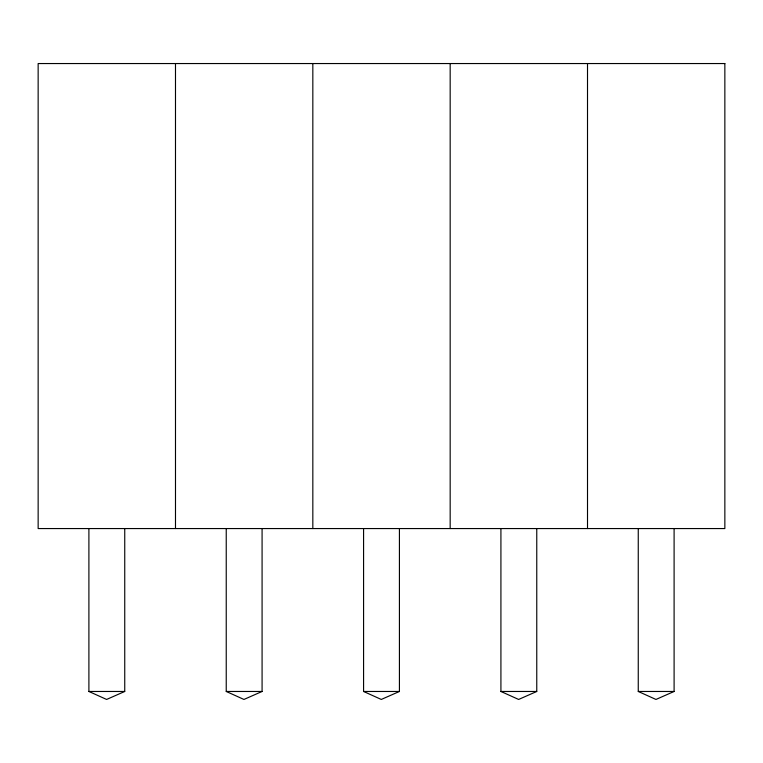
<?xml version="1.0" encoding="UTF-8"?>
<svg xmlns="http://www.w3.org/2000/svg" width="763" height="763" viewBox="0 0 763 763"><rect width="100%" height="100%" fill="white"/><g stroke="black" fill="none" stroke-linecap="round" stroke-linejoin="round"><path stroke-width="1.14" d="M124.741 528.559L124.741 691.469L106.61 699.452L88.899 691.469L88.899 528.559M262.081 528.559L262.081 691.469L243.95 699.452L226.239 691.469L226.239 528.559M399.421 528.559L399.421 691.469L381.29 699.452L363.579 691.469L363.579 528.559M536.761 528.559L536.761 691.469L518.63 699.452L500.919 691.469L500.919 528.559M674.101 528.559L674.101 691.469L655.97 699.452L638.259 691.469L638.259 528.559M88.899 691.469L124.741 691.469M226.239 691.469L262.081 691.469M363.579 691.469L399.421 691.469M500.919 691.469L536.761 691.469M638.259 691.469L674.101 691.469M587.51 63.548L587.51 528.559M450.17 63.548L450.17 528.559M312.83 63.548L312.83 528.559M175.49 63.548L175.49 528.559M724.85 63.548L38.15 63.548L38.15 528.559L724.85 528.559L724.85 63.548"/></g></svg>
